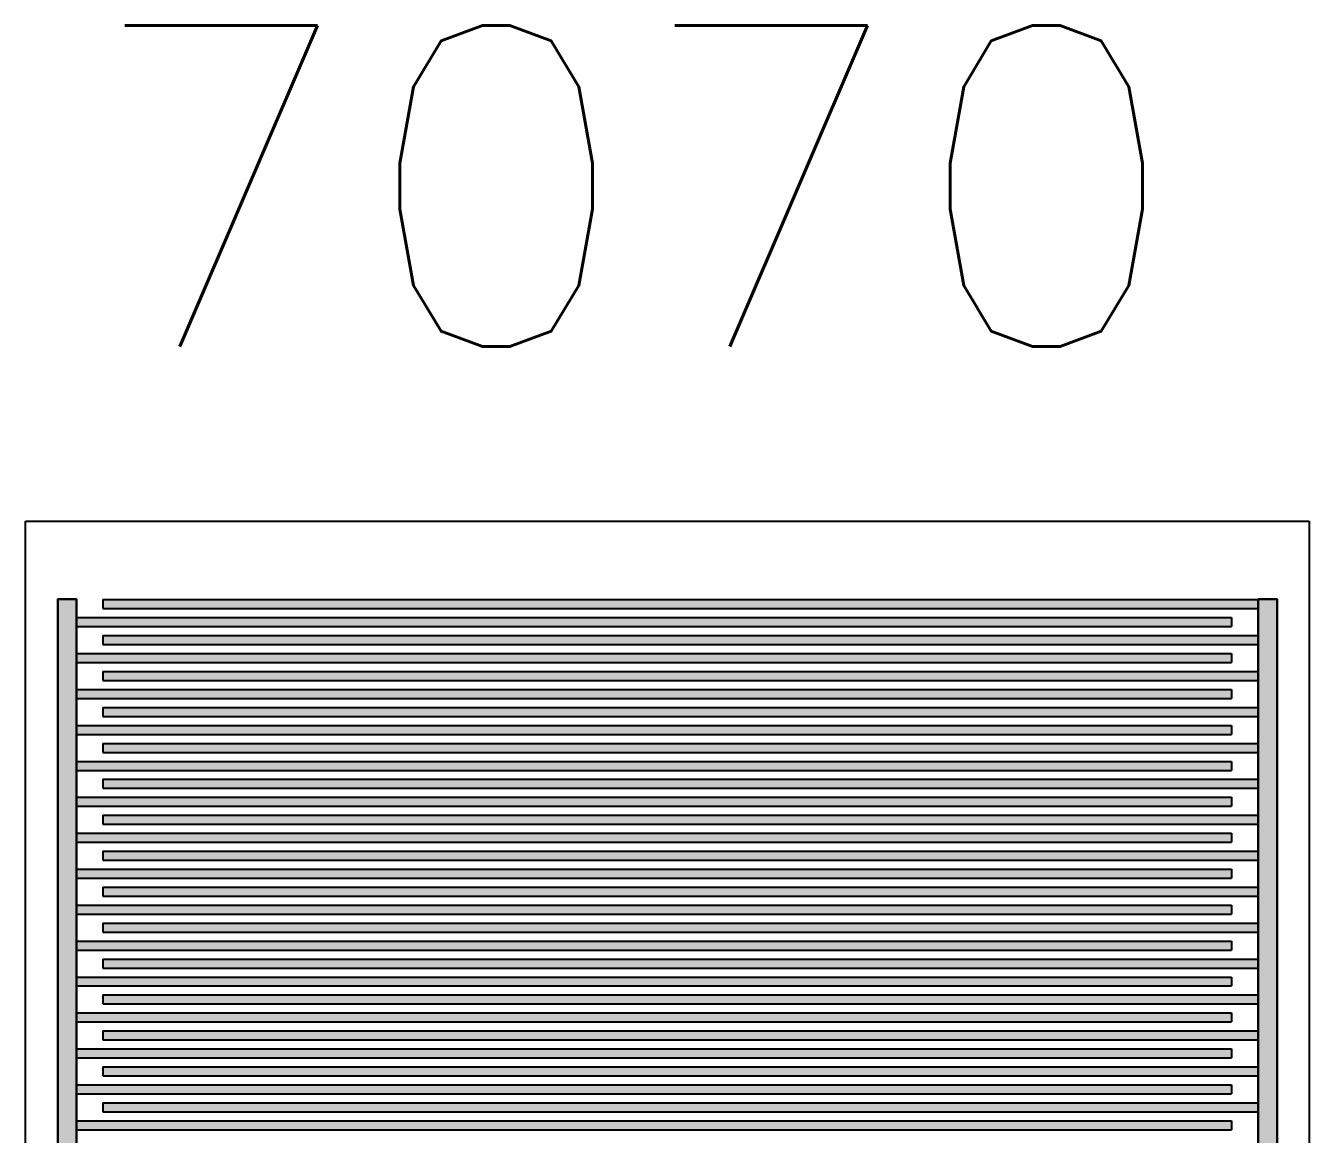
# Model space of a CAD drawing. Extents: x 1124.7 to 1190.6, y 740.2 to 817.2.
# Drawn here: x 1180.64 to 1190.64, y 765.43 to 774.06 of the extents above; entities that cross this region are included whole.
import ezdxf

# ---------------------------------------------------------------- set-up
doc = ezdxf.new("R2010")
doc.units = 0
doc.header["$MEASUREMENT"] = 0
doc.layers.get('0').update_dxf_attribs({"linetype": 'CONTINUOUS'})
doc.styles.get("Standard").update_dxf_attribs({"font": 'txt', "bigfont": 'gbcbig.shx'})

# ---------------------------------------------------------------- blocks, each defined once
blk = doc.blocks.new('*U151')
at = {"linetype": 'Continuous'}
for p, q in [((1234.438, 479.019), (1234.586, 479.019)), ((1234.438, 479.019), (1234.438, 452.826)), ((1234.586, 479.019), (1234.586, 452.826))]:
    blk.add_line(p, q, dxfattribs=at)
for points in [[(1234.438, 479.019), (1234.438, 479.019), (1234.586, 479.019)], [(1234.438, 479.019), (1234.438, 452.826), (1234.586, 452.826)]]:
    blk.add_solid(points, dxfattribs=at)
at = {"linetype": 'Continuous', "extrusion": (0, 0, -1)}
blk.add_solid([(-1234.438, 479.019), (-1234.586, 479.019), (-1234.586, 452.826)], dxfattribs=at)
blk = doc.blocks.new('*U152')
at = {"linetype": 'Continuous'}
for p, q in [((1225.086, 479.019), (1225.231, 479.019)), ((1225.086, 479.019), (1225.086, 452.826)), ((1225.231, 479.019), (1225.231, 452.826))]:
    blk.add_line(p, q, dxfattribs=at)
for points in [[(1225.086, 479.019), (1225.086, 479.019), (1225.231, 479.019)], [(1225.086, 479.019), (1225.086, 452.826), (1225.231, 452.826)]]:
    blk.add_solid(points, dxfattribs=at)
at = {"linetype": 'Continuous', "extrusion": (0, 0, -1)}
blk.add_solid([(-1225.086, 479.019), (-1225.231, 479.019), (-1225.231, 452.826)], dxfattribs=at)
blk = doc.blocks.new('*U190')
at = {"linetype": 'Continuous'}
for p, q in [((1247.443, 475.321), (1256.443, 475.321)), ((1247.443, 475.321), (1247.443, 475.251)), ((1256.443, 475.321), (1256.443, 475.251)), ((1247.443, 475.251), (1256.443, 475.251)), ((1247.236, 475.181), (1256.236, 475.181)), ((1247.236, 475.181), (1247.236, 475.111)), ((1247.236, 475.111), (1256.236, 475.111)), ((1256.236, 475.181), (1256.236, 475.111))]:
    blk.add_line(p, q, dxfattribs=at)
for points in [[(1247.443, 475.321), (1247.443, 475.321), (1256.443, 475.321)], [(1247.443, 475.321), (1247.443, 475.251), (1256.443, 475.251)], [(1247.443, 475.251), (1247.443, 475.251), (1256.443, 475.251)], [(1247.236, 475.181), (1247.236, 475.181), (1256.236, 475.181)], [(1247.236, 475.181), (1247.236, 475.111), (1256.236, 475.111)], [(1247.236, 475.111), (1247.236, 475.111), (1256.236, 475.111)]]:
    blk.add_solid(points, dxfattribs=at)
at = {"linetype": 'Continuous', "extrusion": (0, 0, -1)}
for points in [[(-1247.443, 475.321), (-1256.443, 475.321), (-1256.443, 475.251)], [(-1247.236, 475.181), (-1256.236, 475.181), (-1256.236, 475.111)]]:
    blk.add_solid(points, dxfattribs=at)
blk = doc.blocks.new('*U191')
at = {"linetype": 'Continuous'}
for p, q in [((1247.443, 475.601), (1256.443, 475.601)), ((1247.443, 475.601), (1247.443, 475.531)), ((1256.443, 475.601), (1256.443, 475.531)), ((1247.443, 475.531), (1256.443, 475.531)), ((1247.236, 475.461), (1256.236, 475.461)), ((1247.236, 475.461), (1247.236, 475.391)), ((1256.236, 475.461), (1256.236, 475.391)), ((1247.236, 475.391), (1256.236, 475.391))]:
    blk.add_line(p, q, dxfattribs=at)
for points in [[(1247.443, 475.601), (1247.443, 475.601), (1256.443, 475.601)], [(1247.443, 475.601), (1247.443, 475.531), (1256.443, 475.531)], [(1247.443, 475.531), (1247.443, 475.531), (1256.443, 475.531)], [(1247.236, 475.461), (1247.236, 475.461), (1256.236, 475.461)], [(1247.236, 475.461), (1247.236, 475.391), (1256.236, 475.391)], [(1247.236, 475.391), (1247.236, 475.391), (1256.236, 475.391)]]:
    blk.add_solid(points, dxfattribs=at)
at = {"linetype": 'Continuous', "extrusion": (0, 0, -1)}
for points in [[(-1247.443, 475.601), (-1256.443, 475.601), (-1256.443, 475.531)], [(-1247.236, 475.461), (-1256.236, 475.461), (-1256.236, 475.391)]]:
    blk.add_solid(points, dxfattribs=at)
blk = doc.blocks.new('*U192')
at = {"linetype": 'Continuous'}
for p, q in [((1247.443, 475.881), (1256.443, 475.881)), ((1247.443, 475.881), (1247.443, 475.811)), ((1247.443, 475.811), (1256.443, 475.811)), ((1256.443, 475.881), (1256.443, 475.811)), ((1247.236, 475.741), (1256.236, 475.741)), ((1247.236, 475.741), (1247.236, 475.671)), ((1256.236, 475.741), (1256.236, 475.671)), ((1247.236, 475.671), (1256.236, 475.671))]:
    blk.add_line(p, q, dxfattribs=at)
for points in [[(1247.443, 475.881), (1247.443, 475.881), (1256.443, 475.881)], [(1247.443, 475.881), (1247.443, 475.811), (1256.443, 475.811)], [(1247.443, 475.811), (1247.443, 475.811), (1256.443, 475.811)], [(1247.236, 475.741), (1247.236, 475.741), (1256.236, 475.741)], [(1247.236, 475.741), (1247.236, 475.671), (1256.236, 475.671)], [(1247.236, 475.671), (1247.236, 475.671), (1256.236, 475.671)]]:
    blk.add_solid(points, dxfattribs=at)
at = {"linetype": 'Continuous', "extrusion": (0, 0, -1)}
for points in [[(-1247.443, 475.881), (-1256.443, 475.881), (-1256.443, 475.811)], [(-1247.236, 475.741), (-1256.236, 475.741), (-1256.236, 475.671)]]:
    blk.add_solid(points, dxfattribs=at)
blk = doc.blocks.new('*U193')
at = {"linetype": 'Continuous'}
for p, q in [((1247.443, 476.161), (1256.443, 476.161)), ((1247.443, 476.161), (1247.443, 476.091)), ((1256.443, 476.161), (1256.443, 476.091)), ((1247.236, 476.021), (1256.236, 476.021)), ((1247.236, 476.021), (1247.236, 475.951)), ((1247.443, 476.091), (1256.443, 476.091)), ((1256.236, 476.021), (1256.236, 475.951)), ((1247.236, 475.951), (1256.236, 475.951))]:
    blk.add_line(p, q, dxfattribs=at)
for points in [[(1247.443, 476.161), (1247.443, 476.161), (1256.443, 476.161)], [(1247.443, 476.161), (1247.443, 476.091), (1256.443, 476.091)], [(1247.236, 476.021), (1247.236, 476.021), (1256.236, 476.021)], [(1247.236, 476.021), (1247.236, 475.951), (1256.236, 475.951)], [(1247.443, 476.091), (1247.443, 476.091), (1256.443, 476.091)], [(1247.236, 475.951), (1247.236, 475.951), (1256.236, 475.951)]]:
    blk.add_solid(points, dxfattribs=at)
at = {"linetype": 'Continuous', "extrusion": (0, 0, -1)}
for points in [[(-1247.443, 476.161), (-1256.443, 476.161), (-1256.443, 476.091)], [(-1247.236, 476.021), (-1256.236, 476.021), (-1256.236, 475.951)]]:
    blk.add_solid(points, dxfattribs=at)
blk = doc.blocks.new('*U194')
at = {"linetype": 'Continuous'}
for p, q in [((1247.443, 476.441), (1256.443, 476.441)), ((1247.443, 476.441), (1247.443, 476.371)), ((1256.443, 476.441), (1256.443, 476.371)), ((1247.236, 476.301), (1256.236, 476.301)), ((1247.236, 476.301), (1247.236, 476.231)), ((1247.443, 476.371), (1256.443, 476.371)), ((1256.236, 476.301), (1256.236, 476.231)), ((1247.236, 476.231), (1256.236, 476.231))]:
    blk.add_line(p, q, dxfattribs=at)
for points in [[(1247.443, 476.441), (1247.443, 476.441), (1256.443, 476.441)], [(1247.443, 476.441), (1247.443, 476.371), (1256.443, 476.371)], [(1247.236, 476.301), (1247.236, 476.301), (1256.236, 476.301)], [(1247.236, 476.301), (1247.236, 476.231), (1256.236, 476.231)], [(1247.443, 476.371), (1247.443, 476.371), (1256.443, 476.371)], [(1247.236, 476.231), (1247.236, 476.231), (1256.236, 476.231)]]:
    blk.add_solid(points, dxfattribs=at)
at = {"linetype": 'Continuous', "extrusion": (0, 0, -1)}
for points in [[(-1247.443, 476.441), (-1256.443, 476.441), (-1256.443, 476.371)], [(-1247.236, 476.301), (-1256.236, 476.301), (-1256.236, 476.231)]]:
    blk.add_solid(points, dxfattribs=at)
blk = doc.blocks.new('*U195')
at = {"linetype": 'Continuous'}
for p, q in [((1247.443, 476.721), (1256.443, 476.721)), ((1247.443, 476.721), (1247.443, 476.651)), ((1256.443, 476.721), (1256.443, 476.651)), ((1247.443, 476.651), (1256.443, 476.651)), ((1247.236, 476.581), (1256.236, 476.581)), ((1247.236, 476.581), (1247.236, 476.511)), ((1247.236, 476.511), (1256.236, 476.511)), ((1256.236, 476.581), (1256.236, 476.511))]:
    blk.add_line(p, q, dxfattribs=at)
for points in [[(1247.443, 476.721), (1247.443, 476.721), (1256.443, 476.721)], [(1247.443, 476.721), (1247.443, 476.651), (1256.443, 476.651)], [(1247.443, 476.651), (1247.443, 476.651), (1256.443, 476.651)], [(1247.236, 476.581), (1247.236, 476.581), (1256.236, 476.581)], [(1247.236, 476.581), (1247.236, 476.511), (1256.236, 476.511)], [(1247.236, 476.511), (1247.236, 476.511), (1256.236, 476.511)]]:
    blk.add_solid(points, dxfattribs=at)
at = {"linetype": 'Continuous', "extrusion": (0, 0, -1)}
for points in [[(-1247.443, 476.721), (-1256.443, 476.721), (-1256.443, 476.651)], [(-1247.236, 476.581), (-1256.236, 476.581), (-1256.236, 476.511)]]:
    blk.add_solid(points, dxfattribs=at)
blk = doc.blocks.new('*U196')
at = {"linetype": 'Continuous'}
for p, q in [((1247.443, 477.001), (1256.443, 477.001)), ((1247.443, 477.001), (1247.443, 476.931)), ((1256.443, 477.001), (1256.443, 476.931)), ((1247.443, 476.931), (1256.443, 476.931)), ((1247.236, 476.861), (1256.236, 476.861)), ((1247.236, 476.861), (1247.236, 476.791)), ((1256.236, 476.861), (1256.236, 476.791)), ((1247.236, 476.791), (1256.236, 476.791))]:
    blk.add_line(p, q, dxfattribs=at)
for points in [[(1247.443, 477.001), (1247.443, 477.001), (1256.443, 477.001)], [(1247.443, 477.001), (1247.443, 476.931), (1256.443, 476.931)], [(1247.443, 476.931), (1247.443, 476.931), (1256.443, 476.931)], [(1247.236, 476.861), (1247.236, 476.861), (1256.236, 476.861)], [(1247.236, 476.861), (1247.236, 476.791), (1256.236, 476.791)], [(1247.236, 476.791), (1247.236, 476.791), (1256.236, 476.791)]]:
    blk.add_solid(points, dxfattribs=at)
at = {"linetype": 'Continuous', "extrusion": (0, 0, -1)}
for points in [[(-1247.443, 477.001), (-1256.443, 477.001), (-1256.443, 476.931)], [(-1247.236, 476.861), (-1256.236, 476.861), (-1256.236, 476.791)]]:
    blk.add_solid(points, dxfattribs=at)
blk = doc.blocks.new('*U197')
at = {"linetype": 'Continuous'}
for p, q in [((1247.443, 477.281), (1256.443, 477.281)), ((1247.443, 477.281), (1247.443, 477.211)), ((1247.443, 477.211), (1256.443, 477.211)), ((1256.443, 477.281), (1256.443, 477.211)), ((1247.236, 477.141), (1256.236, 477.141)), ((1247.236, 477.141), (1247.236, 477.071)), ((1256.236, 477.141), (1256.236, 477.071)), ((1247.236, 477.071), (1256.236, 477.071))]:
    blk.add_line(p, q, dxfattribs=at)
for points in [[(1247.443, 477.281), (1247.443, 477.281), (1256.443, 477.281)], [(1247.443, 477.281), (1247.443, 477.211), (1256.443, 477.211)], [(1247.443, 477.211), (1247.443, 477.211), (1256.443, 477.211)], [(1247.236, 477.141), (1247.236, 477.141), (1256.236, 477.141)], [(1247.236, 477.141), (1247.236, 477.071), (1256.236, 477.071)], [(1247.236, 477.071), (1247.236, 477.071), (1256.236, 477.071)]]:
    blk.add_solid(points, dxfattribs=at)
at = {"linetype": 'Continuous', "extrusion": (0, 0, -1)}
for points in [[(-1247.443, 477.281), (-1256.443, 477.281), (-1256.443, 477.211)], [(-1247.236, 477.141), (-1256.236, 477.141), (-1256.236, 477.071)]]:
    blk.add_solid(points, dxfattribs=at)
blk = doc.blocks.new('*U198')
at = {"linetype": 'Continuous'}
for p, q in [((1247.443, 477.561), (1256.443, 477.561)), ((1247.443, 477.561), (1247.443, 477.491)), ((1256.443, 477.561), (1256.443, 477.491)), ((1247.236, 477.421), (1256.236, 477.421)), ((1247.236, 477.421), (1247.236, 477.351)), ((1247.443, 477.491), (1256.443, 477.491)), ((1256.236, 477.421), (1256.236, 477.351)), ((1247.236, 477.351), (1256.236, 477.351))]:
    blk.add_line(p, q, dxfattribs=at)
for points in [[(1247.443, 477.561), (1247.443, 477.561), (1256.443, 477.561)], [(1247.443, 477.561), (1247.443, 477.491), (1256.443, 477.491)], [(1247.236, 477.421), (1247.236, 477.421), (1256.236, 477.421)], [(1247.236, 477.421), (1247.236, 477.351), (1256.236, 477.351)], [(1247.443, 477.491), (1247.443, 477.491), (1256.443, 477.491)], [(1247.236, 477.351), (1247.236, 477.351), (1256.236, 477.351)]]:
    blk.add_solid(points, dxfattribs=at)
at = {"linetype": 'Continuous', "extrusion": (0, 0, -1)}
for points in [[(-1247.443, 477.561), (-1256.443, 477.561), (-1256.443, 477.491)], [(-1247.236, 477.421), (-1256.236, 477.421), (-1256.236, 477.351)]]:
    blk.add_solid(points, dxfattribs=at)
blk = doc.blocks.new('*U199')
at = {"linetype": 'Continuous'}
for p, q in [((1247.443, 477.841), (1256.443, 477.841)), ((1247.443, 477.841), (1247.443, 477.771)), ((1256.443, 477.841), (1256.443, 477.771)), ((1247.236, 477.701), (1256.236, 477.701)), ((1247.236, 477.701), (1247.236, 477.631)), ((1247.443, 477.771), (1256.443, 477.771)), ((1256.236, 477.701), (1256.236, 477.631)), ((1247.236, 477.631), (1256.236, 477.631))]:
    blk.add_line(p, q, dxfattribs=at)
for points in [[(1247.443, 477.841), (1247.443, 477.841), (1256.443, 477.841)], [(1247.443, 477.841), (1247.443, 477.771), (1256.443, 477.771)], [(1247.236, 477.701), (1247.236, 477.701), (1256.236, 477.701)], [(1247.236, 477.701), (1247.236, 477.631), (1256.236, 477.631)], [(1247.443, 477.771), (1247.443, 477.771), (1256.443, 477.771)], [(1247.236, 477.631), (1247.236, 477.631), (1256.236, 477.631)]]:
    blk.add_solid(points, dxfattribs=at)
at = {"linetype": 'Continuous', "extrusion": (0, 0, -1)}
for points in [[(-1247.443, 477.841), (-1256.443, 477.841), (-1256.443, 477.771)], [(-1247.236, 477.701), (-1256.236, 477.701), (-1256.236, 477.631)]]:
    blk.add_solid(points, dxfattribs=at)
blk = doc.blocks.new('*U200')
at = {"linetype": 'Continuous'}
for p, q in [((1247.443, 478.121), (1256.443, 478.121)), ((1247.443, 478.121), (1247.443, 478.051)), ((1256.443, 478.121), (1256.443, 478.051)), ((1247.443, 478.051), (1256.443, 478.051)), ((1247.236, 477.981), (1256.236, 477.981)), ((1247.236, 477.981), (1247.236, 477.911)), ((1247.236, 477.911), (1256.236, 477.911)), ((1256.236, 477.981), (1256.236, 477.911))]:
    blk.add_line(p, q, dxfattribs=at)
for points in [[(1247.443, 478.121), (1247.443, 478.121), (1256.443, 478.121)], [(1247.443, 478.121), (1247.443, 478.051), (1256.443, 478.051)], [(1247.443, 478.051), (1247.443, 478.051), (1256.443, 478.051)], [(1247.236, 477.981), (1247.236, 477.981), (1256.236, 477.981)], [(1247.236, 477.981), (1247.236, 477.911), (1256.236, 477.911)], [(1247.236, 477.911), (1247.236, 477.911), (1256.236, 477.911)]]:
    blk.add_solid(points, dxfattribs=at)
at = {"linetype": 'Continuous', "extrusion": (0, 0, -1)}
for points in [[(-1247.443, 478.121), (-1256.443, 478.121), (-1256.443, 478.051)], [(-1247.236, 477.981), (-1256.236, 477.981), (-1256.236, 477.911)]]:
    blk.add_solid(points, dxfattribs=at)
blk = doc.blocks.new('*U201')
at = {"linetype": 'Continuous'}
for p, q in [((1247.443, 478.401), (1256.443, 478.401)), ((1247.443, 478.401), (1247.443, 478.331)), ((1256.443, 478.401), (1256.443, 478.331)), ((1247.443, 478.331), (1256.443, 478.331)), ((1247.236, 478.261), (1256.236, 478.261)), ((1247.236, 478.261), (1247.236, 478.191)), ((1256.236, 478.261), (1256.236, 478.191)), ((1247.236, 478.191), (1256.236, 478.191))]:
    blk.add_line(p, q, dxfattribs=at)
for points in [[(1247.443, 478.401), (1247.443, 478.401), (1256.443, 478.401)], [(1247.443, 478.401), (1247.443, 478.331), (1256.443, 478.331)], [(1247.443, 478.331), (1247.443, 478.331), (1256.443, 478.331)], [(1247.236, 478.261), (1247.236, 478.261), (1256.236, 478.261)], [(1247.236, 478.261), (1247.236, 478.191), (1256.236, 478.191)], [(1247.236, 478.191), (1247.236, 478.191), (1256.236, 478.191)]]:
    blk.add_solid(points, dxfattribs=at)
at = {"linetype": 'Continuous', "extrusion": (0, 0, -1)}
for points in [[(-1247.443, 478.401), (-1256.443, 478.401), (-1256.443, 478.331)], [(-1247.236, 478.261), (-1256.236, 478.261), (-1256.236, 478.191)]]:
    blk.add_solid(points, dxfattribs=at)
blk = doc.blocks.new('*U202')
at = {"linetype": 'Continuous'}
for p, q in [((1247.443, 478.681), (1256.443, 478.681)), ((1247.443, 478.681), (1247.443, 478.611)), ((1247.443, 478.611), (1256.443, 478.611)), ((1256.443, 478.681), (1256.443, 478.611)), ((1247.236, 478.541), (1256.236, 478.541)), ((1247.236, 478.541), (1247.236, 478.471)), ((1256.236, 478.541), (1256.236, 478.471)), ((1247.236, 478.471), (1256.236, 478.471))]:
    blk.add_line(p, q, dxfattribs=at)
for points in [[(1247.443, 478.681), (1247.443, 478.681), (1256.443, 478.681)], [(1247.443, 478.681), (1247.443, 478.611), (1256.443, 478.611)], [(1247.443, 478.611), (1247.443, 478.611), (1256.443, 478.611)], [(1247.236, 478.541), (1247.236, 478.541), (1256.236, 478.541)], [(1247.236, 478.541), (1247.236, 478.471), (1256.236, 478.471)], [(1247.236, 478.471), (1247.236, 478.471), (1256.236, 478.471)]]:
    blk.add_solid(points, dxfattribs=at)
at = {"linetype": 'Continuous', "extrusion": (0, 0, -1)}
for points in [[(-1247.443, 478.681), (-1256.443, 478.681), (-1256.443, 478.611)], [(-1247.236, 478.541), (-1256.236, 478.541), (-1256.236, 478.471)]]:
    blk.add_solid(points, dxfattribs=at)
blk = doc.blocks.new('*U203')
at = {"linetype": 'Continuous'}
for p, q in [((1247.443, 478.961), (1256.443, 478.961)), ((1247.443, 478.961), (1247.443, 478.891)), ((1256.443, 478.961), (1256.443, 478.891)), ((1247.236, 478.821), (1256.236, 478.821)), ((1247.236, 478.821), (1247.236, 478.751)), ((1247.443, 478.891), (1256.443, 478.891)), ((1256.236, 478.821), (1256.236, 478.751)), ((1247.236, 478.751), (1256.236, 478.751))]:
    blk.add_line(p, q, dxfattribs=at)
for points in [[(1247.443, 478.961), (1247.443, 478.961), (1256.443, 478.961)], [(1247.443, 478.961), (1247.443, 478.891), (1256.443, 478.891)], [(1247.236, 478.821), (1247.236, 478.821), (1256.236, 478.821)], [(1247.236, 478.821), (1247.236, 478.751), (1256.236, 478.751)], [(1247.443, 478.891), (1247.443, 478.891), (1256.443, 478.891)], [(1247.236, 478.751), (1247.236, 478.751), (1256.236, 478.751)]]:
    blk.add_solid(points, dxfattribs=at)
at = {"linetype": 'Continuous', "extrusion": (0, 0, -1)}
for points in [[(-1247.443, 478.961), (-1256.443, 478.961), (-1256.443, 478.891)], [(-1247.236, 478.821), (-1256.236, 478.821), (-1256.236, 478.751)]]:
    blk.add_solid(points, dxfattribs=at)
blk = doc.blocks.new('*U204')
at = {"linetype": 'Continuous'}
for p, q in [((1247.443, 479.241), (1256.443, 479.241)), ((1247.443, 479.241), (1247.443, 479.171)), ((1256.443, 479.241), (1256.443, 479.171)), ((1247.236, 479.101), (1256.236, 479.101)), ((1247.236, 479.101), (1247.236, 479.031)), ((1247.443, 479.171), (1256.443, 479.171)), ((1256.236, 479.101), (1256.236, 479.031)), ((1247.236, 479.031), (1256.236, 479.031))]:
    blk.add_line(p, q, dxfattribs=at)
for points in [[(1247.443, 479.241), (1247.443, 479.241), (1256.443, 479.241)], [(1247.443, 479.241), (1247.443, 479.171), (1256.443, 479.171)], [(1247.236, 479.101), (1247.236, 479.101), (1256.236, 479.101)], [(1247.236, 479.101), (1247.236, 479.031), (1256.236, 479.031)], [(1247.443, 479.171), (1247.443, 479.171), (1256.443, 479.171)], [(1247.236, 479.031), (1247.236, 479.031), (1256.236, 479.031)]]:
    blk.add_solid(points, dxfattribs=at)
at = {"linetype": 'Continuous', "extrusion": (0, 0, -1)}
for points in [[(-1247.443, 479.241), (-1256.443, 479.241), (-1256.443, 479.171)], [(-1247.236, 479.101), (-1256.236, 479.101), (-1256.236, 479.031)]]:
    blk.add_solid(points, dxfattribs=at)

msp = doc.modelspace()

# ---------------------------------------------------------------- linework, layer by layer
for p, q in [((1180.639, 770.202), (1190.639, 770.202)), ((1180.639, 740.202), (1180.639, 770.202)), ((1180.639, 770.202), (1190.639, 770.202)), ((1180.639, 740.202), (1180.639, 770.202)), ((1190.639, 770.202), (1190.639, 740.202)), ((1190.639, 770.202), (1190.639, 740.202)), ((1180.889, 743.202), (1180.889, 769.596)), ((1180.889, 769.596), (1181.034, 769.596)), ((1181.034, 743.402), (1181.034, 769.596)), ((1190.241, 743.402), (1190.241, 769.596)), ((1190.241, 769.596), (1190.389, 769.596)), ((1190.389, 743.202), (1190.389, 769.596))]:
    msp.add_line(p, q)

# ---------------------------------------------------------------- block references
at = {"linetype": 'Continuous'}
for name, p in [('*U152', (-44.197, 290.576)), ('*U204', (-66.202, 290.35)), ('*U151', (-44.197, 290.576)), ('*U203', (-66.202, 290.35)), ('*U202', (-66.202, 290.35)), ('*U201', (-66.202, 290.35)), ('*U200', (-66.202, 290.35)), ('*U199', (-66.202, 290.35)), ('*U198', (-66.202, 290.35)), ('*U197', (-66.202, 290.35)), ('*U196', (-66.202, 290.35)), ('*U195', (-66.202, 290.35)), ('*U194', (-66.202, 290.35)), ('*U193', (-66.202, 290.35)), ('*U192', (-66.202, 290.35)), ('*U191', (-66.202, 290.35)), ('*U190', (-66.202, 290.35))]:
    msp.add_blockref(name, p, dxfattribs=at)

# ---------------------------------------------------------------- texts
msp.add_text('7070', height=2.5).set_placement((1181.09, 771.562))

doc.saveas('drawing.dxf')
